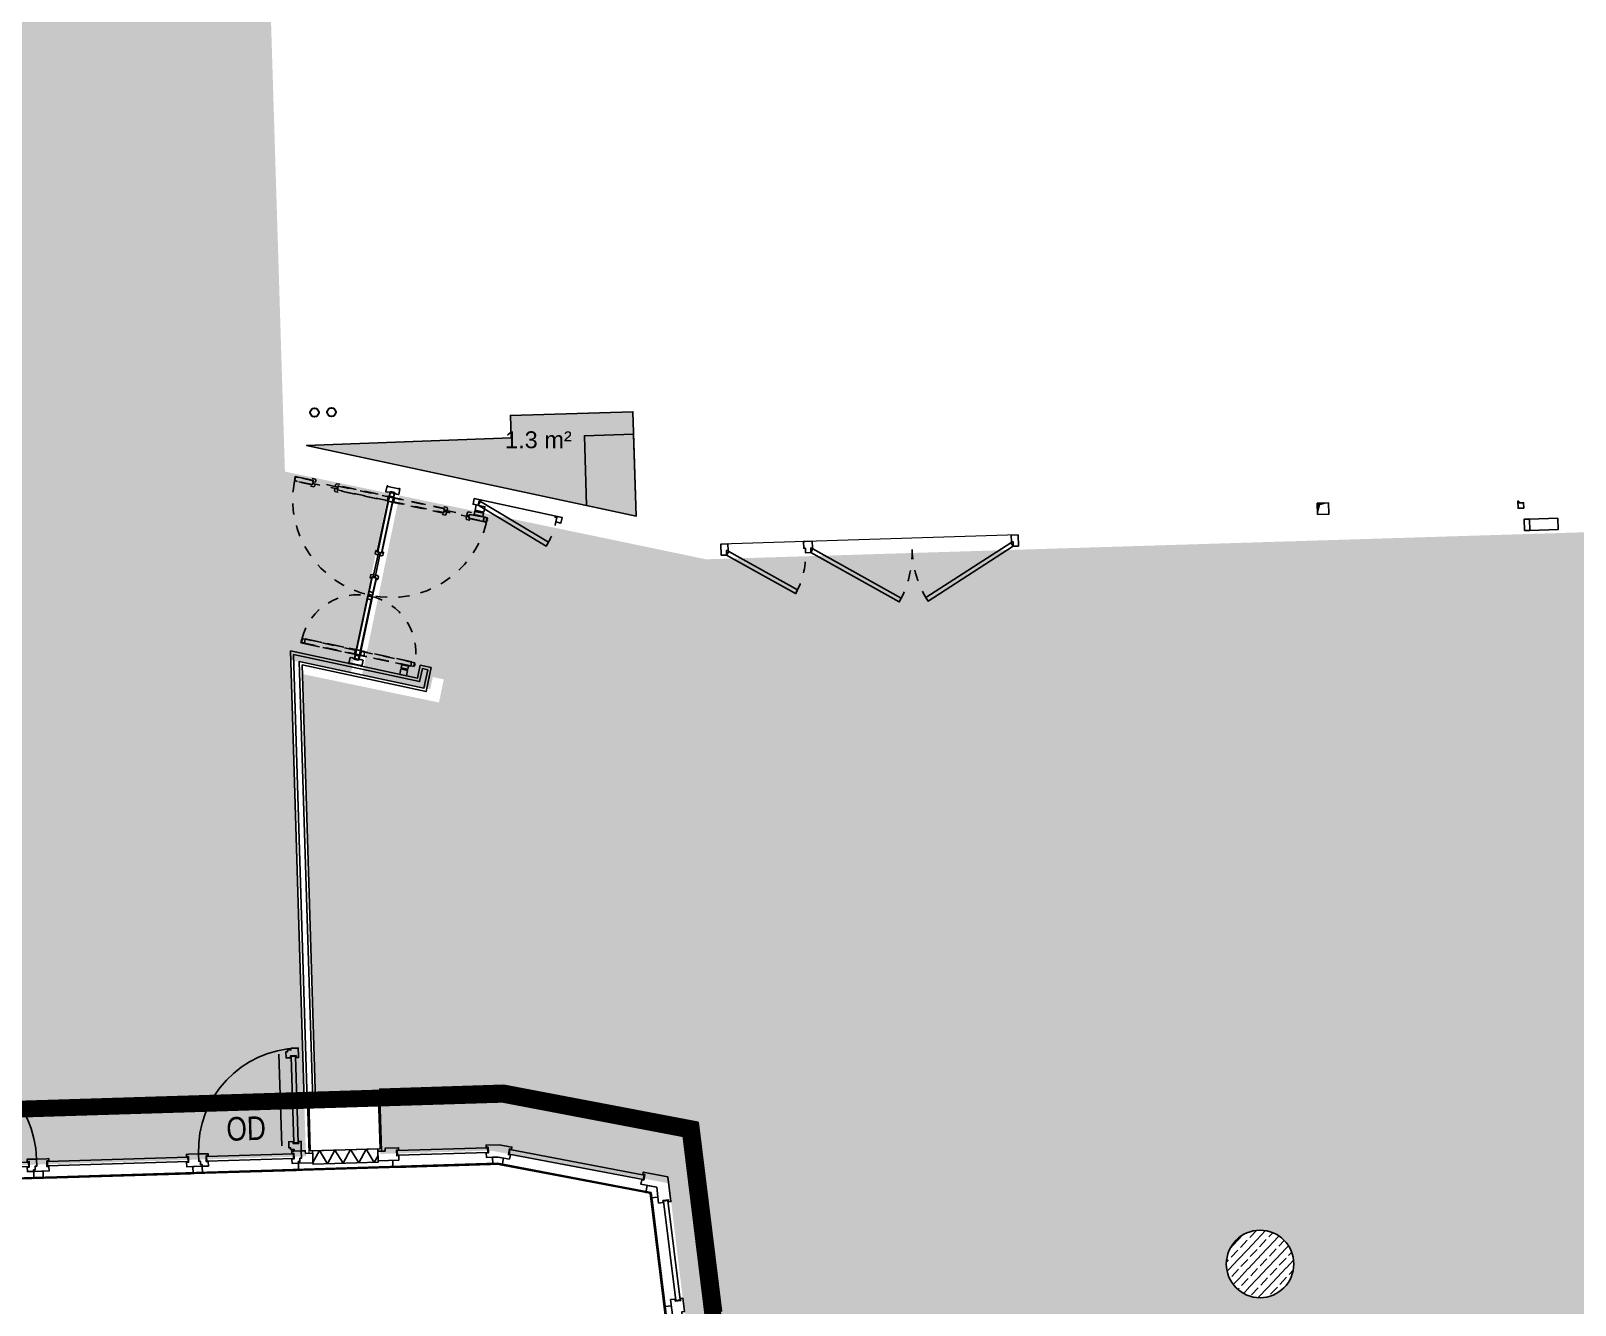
# Model space of a CAD drawing. Header units: metres. Extents: x 603172.4 to 603269.3, y 133210.7 to 133267.1.
# Drawn here: x 603202.28 to 603216.01, y 133244.41 to 133255.74 of the extents above; entities that cross this region are included whole.
import ezdxf
from ezdxf.enums import TextEntityAlignment as Align

# ---------------------------------------------------------------- set-up
doc = ezdxf.new("R2010")
doc.units = ezdxf.units.M
doc.linetypes.add('AXES', pattern=[2, 1.25, -0.25, 0.25, -0.25])
doc.linetypes.add('DGN Style 2', pattern=[0.1, 0.06, -0.04])
doc.layers.add('GEX_BAT_Archi', color=251, linetype='Continuous')
doc.layers.add('GEX_EDS_sdp_7-lt_su', color=7, linetype='Continuous')
for name, color, linetype, true_color in [('GEX_EDS_sdp_1-bureau', 1, 'AXES', 0xff0000), ('GEX_EDS_sdp_7-lt', 150, 'Continuous', 0x007fff), ('GEX_EDS_su_bureau', 7, 'Continuous', 0xffdf7f)]:
    doc.layers.add(name, color=color, linetype=linetype, true_color=true_color)
doc.styles.add('Style-isocp', font='isocp.shx')
doc.styles.add('SURF', font='swissl.ttf')

# ---------------------------------------------------------------- blocks, each defined once
blk = doc.blocks.new('*U43')
at = {"layer": 'GEX_BAT_Archi', "extrusion": (0, 0, -1), "flags": 128}
for points in [[(0.352, -0.135), (-0.272, 0.192), (-0.291, 0.156), (0.334, -0.171), (0.352, -0.135)], [(0.331, -0.172), (0.346, -0.175), (0.352, -0.135), (0.399, -0.142), (0.391, -0.192), (0.33, -0.182), (0.331, -0.172)], [(-0.345, -0.028), (-0.351, -0.067), (-0.336, -0.069), (-0.337, -0.079), (-0.399, -0.07), (-0.391, -0.02), (-0.345, -0.028)]]:
    blk.add_lwpolyline(points, close=True, dxfattribs=at)
at = {"layer": 'GEX_BAT_Archi', "linetype": 'DGN Style 2', "extrusion": (0, 0, -1)}
blk.add_arc((0.352, -0.135), 0.705, 152.3607, 171.2193, dxfattribs=at)
blk = doc.blocks.new('CBP_SHG_FAC_tablette_2')
at = {"layer": 'GEX_BAT_Archi', "extrusion": (0, 0, -1), "flags": 128}
blk.add_lwpolyline([(0.325, 0), (0.325, -0.03), (2.125, -0.03)], dxfattribs=at)
blk = doc.blocks.new('CBP_SHG_FAC_tablette_3')
at = {"layer": 'GEX_BAT_Archi', "extrusion": (0, 0, -1), "flags": 128}
blk.add_lwpolyline([(0.325, 0), (0.325, -0.03), (2.125, -0.03)], dxfattribs=at)
blk = doc.blocks.new('*U47')
at = {"layer": 'GEX_BAT_Archi'}
for p, q in [((-1.49, 0.448), (-1.465, -0.367)), ((1.433, 0.538), (1.458, -0.277))]:
    blk.add_line(p, q, dxfattribs=at)
at = {"layer": 'GEX_BAT_Archi', "ltscale": 120}
for p, q in [((-1.603, -0.531), (-1.601, -0.586)), ((0.65, -0.517), (0.65, -0.525)), ((0.773, -0.513), (0.773, -0.521)), ((1.587, -0.488), (1.587, -0.496)), ((1.606, -0.432), (1.607, -0.487)), ((-1.581, -0.585), (-1.581, -0.593)), ((-0.767, -0.56), (-0.766, -0.568)), ((-0.644, -0.556), (-0.643, -0.564))]:
    blk.add_line(p, q, dxfattribs=at)
at = {"layer": 'GEX_BAT_Archi', "flags": 128}
for points in [[(1.606, 0.526), (1.604, 0.593), (1.539, 0.591), (1.539, 0.576), (1.509, 0.575), (1.51, 0.56), (1.495, 0.56), (1.497, 0.505), (1.537, 0.506), (1.536, 0.524), (1.586, 0.526), (1.587, 0.508), (1.607, 0.508), (1.606, 0.526)], [(-1.662, 0.426), (-1.664, 0.493), (-1.6, 0.495), (-1.599, 0.48), (-1.569, 0.481), (-1.569, 0.466), (-1.554, 0.466), (-1.552, 0.411), (-1.592, 0.41), (-1.592, 0.428), (-1.642, 0.426), (-1.642, 0.408), (-1.662, 0.408), (-1.662, 0.426)], [(-1.614, -0.349), (-1.637, 0.421), (-1.597, 0.423), (-1.574, -0.348), (-1.614, -0.349)], [(1.605, -0.25), (1.581, 0.521), (1.541, 0.519), (1.565, -0.251), (1.605, -0.25)], [(1.61, -0.255), (1.61, -0.237), (1.63, -0.236), (1.63, -0.254), (1.632, -0.321), (1.567, -0.323), (1.567, -0.308), (1.537, -0.309), (1.536, -0.294), (1.521, -0.295), (1.52, -0.24), (1.56, -0.238), (1.56, -0.256), (1.61, -0.255)], [(-1.618, -0.354), (-1.619, -0.336), (-1.639, -0.337), (-1.638, -0.355), (-1.636, -0.422), (-1.571, -0.42), (-1.572, -0.405), (-1.542, -0.404), (-1.542, -0.389), (-1.527, -0.389), (-1.529, -0.334), (-1.569, -0.335), (-1.568, -0.353), (-1.618, -0.354)], [(-0.789, -0.396), (-0.722, -0.394), (-0.72, -0.459), (-0.735, -0.459), (-0.734, -0.489), (-0.749, -0.49), (-0.748, -0.505), (-0.803, -0.506), (-0.805, -0.466), (-0.787, -0.466), (-0.788, -0.416), (-0.806, -0.416), (-0.807, -0.396), (-0.789, -0.396)], [(-0.631, -0.411), (-0.613, -0.41), (-0.614, -0.39), (-0.632, -0.391), (-0.722, -0.394), (-0.72, -0.459), (-0.735, -0.459), (-0.734, -0.489), (-0.749, -0.49), (-0.748, -0.505), (-0.61, -0.5), (-0.612, -0.46), (-0.63, -0.461), (-0.631, -0.411)], [(0.628, -0.352), (0.718, -0.349), (0.72, -0.414), (0.735, -0.414), (0.735, -0.444), (0.75, -0.443), (0.751, -0.458), (0.613, -0.463), (0.612, -0.423), (0.63, -0.422), (0.628, -0.372), (0.61, -0.373), (0.61, -0.353), (0.628, -0.352)], [(0.785, -0.347), (0.718, -0.349), (0.72, -0.414), (0.735, -0.414), (0.735, -0.444), (0.75, -0.443), (0.751, -0.458), (0.806, -0.457), (0.805, -0.417), (0.787, -0.417), (0.785, -0.367), (0.803, -0.367), (0.803, -0.347), (0.785, -0.347)], [(1.566, -0.343), (1.548, -0.344), (1.547, -0.324), (1.565, -0.323), (1.632, -0.321), (1.634, -0.386), (1.619, -0.387), (1.62, -0.417), (1.605, -0.417), (1.606, -0.432), (1.551, -0.434), (1.549, -0.394), (1.567, -0.393), (1.566, -0.343)], [(-1.569, -0.44), (-1.551, -0.439), (-1.551, -0.419), (-1.569, -0.42), (-1.636, -0.422), (-1.634, -0.487), (-1.619, -0.486), (-1.618, -0.516), (-1.603, -0.516), (-1.603, -0.531), (-1.548, -0.529), (-1.549, -0.489), (-1.567, -0.49), (-1.569, -0.44)]]:
    blk.add_lwpolyline(points, close=True, dxfattribs=at)
at = {"layer": 'GEX_BAT_Archi', "ltscale": 120, "flags": 128}
for points in [[(0.623, -0.377), (-0.626, -0.416), (-0.625, -0.456), (0.625, -0.417), (0.623, -0.377)], [(1.561, -0.348), (0.79, -0.372), (0.792, -0.412), (1.562, -0.388), (1.561, -0.348)], [(1.668, -0.345), (1.733, -0.343), (1.735, -0.428), (1.606, -0.432), (1.605, -0.417), (1.62, -0.417), (1.619, -0.387), (1.634, -0.386), (1.632, -0.321), (1.667, -0.32), (1.668, -0.345)], [(-1.671, -0.448), (-1.735, -0.45), (-1.733, -0.535), (-1.603, -0.531), (-1.603, -0.516), (-1.618, -0.516), (-1.619, -0.486), (-1.634, -0.487), (-1.636, -0.422), (-1.671, -0.423), (-1.671, -0.448)], [(-1.564, -0.445), (-0.793, -0.421), (-0.792, -0.461), (-1.562, -0.485), (-1.564, -0.445)], [(-0.746, -0.568), (-0.663, -0.565), (-0.665, -0.502), (-0.748, -0.505), (-0.746, -0.568)], [(-0.644, -0.556), (0.65, -0.517), (0.65, -0.525), (-0.643, -0.564), (-0.644, -0.556)], [(0.67, -0.524), (0.753, -0.521), (0.751, -0.458), (0.668, -0.461), (0.67, -0.524)], [(1.587, -0.488), (0.773, -0.513), (0.773, -0.521), (1.587, -0.496), (1.587, -0.488)], [(-1.581, -0.585), (-0.767, -0.56), (-0.766, -0.568), (-1.581, -0.593), (-1.581, -0.585)]]:
    blk.add_lwpolyline(points, close=True, dxfattribs=at)
at = {"layer": 'GEX_BAT_Archi', "extrusion": (0, 0, -1)}
blk.add_arc((-1.632, -0.321), 0.915, 358.2348, 88.2348, dxfattribs=at)
at = {"layer": 'GEX_BAT_Archi'}
blk.add_arc((-1.636, -0.422), 0.915, 1.7652, 91.7652, dxfattribs=at)
at = {"layer": 'GEX_BAT_Archi', "extrusion": (0, 0, -1), "rotation": 178.2348164354592}
blk.add_blockref('CBP_SHG_FAC_tablette_3', (-2.008, 0.138), dxfattribs=at)
at = {"layer": 'GEX_BAT_Archi', "rotation": 181.7651835671145}
blk.add_blockref('CBP_SHG_FAC_tablette_2', (-2.04, 0.013), dxfattribs=at)
blk = doc.blocks.new('*U50')
at = {"layer": 'GEX_BAT_Archi'}
for p, q in [((-0.433, 1.045), (1.296, 0.716)), ((1.503, -0.965), (1.296, 0.716)), ((1.424, -0.975), (1.503, -0.965))]:
    blk.add_line(p, q, dxfattribs=at)
at = {"layer": 'GEX_BAT_Archi', "ltscale": 120}
for p, q in [((-1.418, 0.322), (-1.42, 0.377)), ((1.002, -0.923), (1.057, -0.916))]:
    blk.add_line(p, q, dxfattribs=at)
at = {"layer": 'GEX_BAT_Archi', "flags": 128}
blk.add_lwpolyline([(-1.532, 0.931), (-1.535, 1.011), (-0.433, 1.045)], dxfattribs=at)
at = {"layer": 'GEX_BAT_Archi', "ltscale": 120, "flags": 128}
for points in [[(-1.553, 0.458), (-1.488, 0.46), (-1.488, 0.485), (-1.368, 0.489), (-1.368, 0.469), (-1.386, 0.468), (-1.384, 0.418), (-1.366, 0.419), (-1.365, 0.379), (-1.55, 0.373), (-1.553, 0.458)], [(-1.381, 0.464), (-0.577, 0.488), (-0.575, 0.448), (-1.379, 0.424), (-1.381, 0.464)], [(-0.382, 0.387), (-0.484, 0.406), (-0.587, 0.403), (-0.588, 0.443), (-0.57, 0.443), (-0.572, 0.493), (-0.59, 0.493), (-0.59, 0.513), (-0.475, 0.516), (-0.361, 0.495), (-0.365, 0.475), (-0.383, 0.479), (-0.392, 0.429), (-0.374, 0.426), (-0.382, 0.387)], [(0.816, 0.246), (-0.379, 0.473), (-0.386, 0.433), (0.808, 0.206), (0.816, 0.246)], [(-1.398, 0.323), (-0.55, 0.349), (-0.55, 0.341), (-1.398, 0.315), (-1.398, 0.323)], [(-0.448, 0.335), (-0.436, 0.397), (-0.484, 0.406), (-0.532, 0.405), (-0.53, 0.342), (-0.489, 0.343), (-0.448, 0.335)], [(-0.427, 0.339), (0.811, 0.104), (0.81, 0.096), (-0.428, 0.331), (-0.427, 0.339)], [(1, -0.903), (0.886, 0.025), (0.878, 0.024), (0.992, -0.904), (1, -0.903)], [(1.136, -0.864), (1.027, 0.02), (0.987, 0.015), (1.096, -0.869), (1.136, -0.864)], [(1.157, -1.035), (1.149, -0.97), (1.174, -0.967), (1.159, -0.848), (1.139, -0.85), (1.141, -0.868), (1.092, -0.874), (1.09, -0.856), (1.05, -0.861), (1.072, -1.045), (1.157, -1.035)]]:
    blk.add_lwpolyline(points, close=True, dxfattribs=at)
at = {"layer": 'GEX_BAT_Archi', "flags": 128}
for points in [[(1.026, 0.231), (0.808, 0.273), (0.804, 0.253), (0.822, 0.25), (0.812, 0.201), (0.795, 0.204), (0.787, 0.165), (0.927, 0.138), (0.944, -0.003), (0.984, 0.001), (0.982, 0.019), (1.032, 0.025), (1.034, 0.008), (1.054, 0.01), (1.026, 0.231)], [(0.927, 0.138), (0.841, 0.154), (0.829, 0.092), (0.87, 0.085), (0.875, 0.044), (0.938, 0.051), (0.927, 0.138)]]:
    blk.add_lwpolyline(points, close=True, dxfattribs=at)

msp = doc.modelspace()

# ---------------------------------------------------------------- hatches: boundary and pattern name
at = {"layer": 'GEX_BAT_Archi', "lineweight": 0}
h = msp.add_hatch(dxfattribs=at)
h.set_pattern_fill('SN46-STB', color=256, style=0, pattern_type=2)
h.set_pattern_definition([(46.681, (603212.39715, 133243.37082), (-0.17042, -0.005252), [0.08742, -0.15335]), (46.681, (603212.31495, 133243.2834), (-0.17042, -0.005252), [0.08742, -0.15335]), (46.681, (603212.29002, 133243.34447), (-0.17042, -0.005252), [0.12, -0.12077]), (46.681, (603212.37745, 133243.26227), (-0.17042, -0.005252), [0.12, -0.12077])])
h.paths.add_polyline_path([(603212.907, 133244.774, 1), (603213.507, 133244.774, 1)])
at = {"layer": 'GEX_EDS_sdp_7-lt'}
msp.add_hatch(color=256, dxfattribs=at).paths.add_polyline_path([(603207.66, 133251.423), (603207.631, 133252.351), (603206.541, 133252.318), (603206.548, 133252.118), (603204.729, 133252.052)])
at = {"layer": 'GEX_EDS_su_bureau'}
h = msp.add_hatch(color=256, dxfattribs=at)
h.dxf.hatch_style = 1
h.paths.add_polyline_path([(603204.093, 133266.199), (603204.084, 133266.479), (603200.706, 133266.375), (603200.714, 133266.095), (603200.045, 133266.074), (603200.036, 133266.354), (603196.658, 133266.25), (603196.666, 133265.97), (603195.997, 133265.949), (603195.988, 133266.229), (603192.61, 133266.125), (603192.618, 133265.845), (603191.948, 133265.825), (603191.94, 133266.104), (603188.561, 133266), (603188.57, 133265.72), (603187.9, 133265.7), (603187.892, 133265.98), (603184.513, 133265.876), (603184.522, 133265.596), (603183.842, 133265.575), (603183.834, 133265.855), (603180.465, 133265.751), (603180.474, 133265.471), (603179.794, 133265.45), (603179.786, 133265.73), (603177.566, 133265.661), (603177.627, 133263.687), (603177.907, 133263.696), (603177.928, 133263.016), (603177.648, 133263.008), (603177.752, 133259.629), (603178.032, 133259.638), (603178.053, 133258.958), (603177.773, 133258.95), (603177.877, 133255.581), (603178.157, 133255.59), (603178.178, 133254.91), (603177.898, 133254.902), (603178.002, 133251.533), (603178.282, 133251.542), (603178.302, 133250.872), (603178.022, 133250.863), (603178.127, 133247.485), (603178.406, 133247.494), (603178.427, 133246.814), (603178.148, 133246.805), (603178.251, 133243.437), (603178.531, 133243.446), (603178.552, 133242.766), (603178.272, 133242.757), (603178.376, 133239.389), (603178.656, 133239.398), (603178.677, 133238.718), (603178.397, 133238.709), (603178.501, 133235.341), (603178.781, 133235.349), (603178.802, 133234.67), (603178.522, 133234.661), (603178.626, 133231.293), (603178.905, 133231.301), (603178.926, 133230.632), (603178.646, 133230.623), (603178.668, 133229.923), (603178.938, 133229.932), (603178.933, 133230.072), (603183.271, 133230.205), (603183.236, 133231.365), (603190.162, 133231.578), (603190.178, 133231.078), (603190.987, 133231.103), (603191.008, 133230.444), (603194.356, 133230.547), (603194.349, 133230.427), (603194.6, 133230.435), (603194.639, 133231.109), (603194.36, 133231.126), (603194.399, 133231.795), (603194.678, 133231.778), (603194.875, 133235.173), (603194.596, 133235.189), (603194.635, 133235.858), (603194.914, 133235.841), (603195.111, 133239.226), (603194.831, 133239.242), (603194.87, 133239.911), (603195.149, 133239.895), (603195.346, 133243.279), (603195.066, 133243.295), (603195.106, 133243.974), (603195.385, 133243.958), (603195.472, 133245.446), (603196.608, 133245.481), (603196.592, 133245.981), (603197.262, 133246.002), (603197.277, 133245.502), (603200.656, 133245.606), (603200.64, 133246.106), (603201.32, 133246.127), (603201.335, 133245.627), (603204.723, 133245.731), (603204.588, 133250.143), (603205.124, 133250.031), (603205.456, 133251.627), (603204.536, 133251.819), (603204.322, 133258.752), (603205.282, 133258.782), (603205.232, 133260.401), (603204.272, 133260.372)])
edge = h.paths.add_edge_path(flags=16)
edge.add_arc((603200.562, 133260.662), 0.275, 0, 360)
h.paths.add_polyline_path([(603201.039, 133258.791), (603201.23, 133252.614), (603197.847, 133253.3), (603184.153, 133252.878), (603183.987, 133258.266)], flags=16)
h.paths.add_polyline_path([(603197.759, 133258.585), (603197.919, 133253.408), (603195.869, 133253.344), (603195.775, 133256.423), (603196.674, 133256.451), (603196.671, 133256.551), (603195.772, 133256.523), (603195.71, 133258.522)], flags=0)
h.paths.add_polyline_path([(603197.834, 133258.587), (603199.383, 133258.635), (603199.412, 133257.716), (603197.862, 133257.668)], flags=0)
h.paths.add_polyline_path([(603199.458, 133258.637), (603200.967, 133258.684), (603201.15, 133252.762), (603198.432, 133253.313), (603199.621, 133253.35)], flags=0)
h.paths.add_polyline_path([(603195.588, 133258.518), (603195.651, 133256.459), (603194.008, 133256.208), (603193.938, 133258.467)], flags=0)
edge = h.paths.add_edge_path(flags=16)
edge.add_arc((603192.465, 133260.413), 0.275, 0, 360)
h.paths.add_polyline_path([(603197.865, 133257.585), (603199.414, 133257.633), (603199.442, 133256.714), (603197.893, 133256.666)], flags=0)
h.paths.add_polyline_path([(603193.796, 133258.463), (603193.866, 133256.194), (603191.356, 133255.827), (603191.277, 133258.385)], flags=0)
h.paths.add_polyline_path([(603197.896, 133256.583), (603199.445, 133256.631), (603199.473, 133255.711), (603197.924, 133255.664)], flags=0)
h.paths.add_polyline_path([(603195.397, 133256.195), (603195.482, 133253.427), (603194.133, 133253.386), (603194.053, 133255.987)], flags=0)
edge = h.paths.add_edge_path(flags=0)
edge.add_arc((603200.707, 133255.94), 0.3, 0, 360)
h.paths.add_polyline_path([(603197.927, 133255.581), (603199.476, 133255.629), (603199.504, 133254.709), (603197.955, 133254.662)], flags=0)
h.paths.add_polyline_path([(603191.203, 133258.383), (603191.27, 133256.214), (603189.671, 133256.165), (603189.642, 133257.114), (603188.032, 133257.065), (603187.995, 133258.284)], flags=0)
h.paths.add_polyline_path([(603193.87, 133256.054), (603193.888, 133255.479), (603191.369, 133255.402), (603191.36, 133255.687)], flags=0)
h.paths.add_polyline_path([(603197.957, 133254.579), (603199.507, 133254.627), (603199.543, 133253.458), (603197.993, 133253.41)], flags=0)
h.paths.add_polyline_path([(603193.874, 133255.279), (603193.933, 133253.38), (603191.434, 133253.303), (603191.417, 133253.852), (603191.217, 133253.846), (603191.234, 133253.297), (603189.625, 133253.247), (603189.562, 133255.296), (603191.165, 133255.535), (603191.183, 133254.946), (603191.383, 133254.952), (603191.375, 133255.202)], flags=0)
h.paths.add_polyline_path([(603200.207, 133254.303), (603200.607, 133254.316), (603200.622, 133253.816), (603200.222, 133253.804)], flags=0)
h.paths.add_polyline_path([(603200.258, 133254.255), (603200.558, 133254.264), (603200.571, 133253.864), (603200.271, 133253.855)], flags=0)
edge = h.paths.add_edge_path(flags=0)
edge.add_arc((603200.79, 133253.241), 0.3, 0, 360)
h.paths.add_polyline_path([(603189.208, 133256.754), (603189.226, 133256.154), (603188.726, 133256.139), (603188.708, 133256.738)], flags=0)
h.paths.add_polyline_path([(603187.895, 133258.281), (603187.936, 133256.932), (603188.556, 133256.951), (603188.64, 133254.242), (603188.02, 133254.223), (603188.054, 133253.104), (603186.595, 133253.059), (603186.436, 133258.236)], flags=0)
h.paths.add_polyline_path([(603189.356, 133254.371), (603189.362, 133254.171), (603189.162, 133254.165), (603189.156, 133254.365)], flags=0)
h.paths.add_polyline_path([(603186.35, 133258.233), (603186.378, 133257.324), (603184.819, 133257.276), (603184.791, 133258.185)], flags=0)
h.paths.add_polyline_path([(603189.411, 133253.871), (603189.426, 133253.391), (603189.186, 133253.383), (603189.172, 133253.863)], flags=0)
h.paths.add_polyline_path([(603186.381, 133257.229), (603186.409, 133256.319), (603184.85, 133256.271), (603184.822, 133257.181)], flags=0)
h.paths.add_polyline_path([(603186.412, 133256.224), (603186.44, 133255.315), (603184.881, 133255.267), (603184.853, 133256.176)], flags=0)
edge = h.paths.add_edge_path(flags=16)
edge.add_arc((603184.369, 133260.163), 0.275, 0, 360)
h.paths.add_polyline_path([(603186.443, 133255.22), (603186.471, 133254.31), (603184.912, 133254.262), (603184.884, 133255.172)], flags=0)
h.paths.add_polyline_path([(603184.736, 133258.184), (603184.896, 133253.006), (603184.246, 133252.986), (603184.087, 133258.164)], flags=0)
h.paths.add_polyline_path([(603186.474, 133254.215), (603186.51, 133253.056), (603184.95, 133253.008), (603184.915, 133254.167)], flags=0)
edge = h.paths.add_edge_path(flags=0)
edge.add_arc((603184.551, 133254.279), 0.3, 0, 360)
edge = h.paths.add_edge_path(flags=16)
edge.add_arc((603188.869, 133245.628), 0.3, 0, 360)
edge = h.paths.add_edge_path(flags=16)
edge.add_arc((603184.811, 133245.836), 0.3, 0, 360)
edge = h.paths.add_edge_path(flags=16)
edge.add_arc((603188.506, 133239.356), 0.15, 0, 360)
edge = h.paths.add_edge_path(flags=16)
edge.add_arc((603185.014, 133239.248), 0.15, 0, 360)
h.paths.add_polyline_path([(603231.003, 133265.651), (603229.079, 133265.855), (603229.049, 133265.576), (603228.373, 133265.648), (603228.402, 133265.927), (603225.051, 133266.283), (603225.022, 133266.004), (603224.326, 133266.078), (603224.355, 133266.357), (603220.974, 133266.716), (603220.945, 133266.437), (603220.268, 133266.509), (603220.298, 133266.787), (603218.905, 133266.935), (603216.938, 133266.875), (603216.947, 133266.595), (603216.277, 133266.574), (603216.27, 133266.8), (603212.88, 133266.75), (603212.889, 133266.47), (603212.219, 133266.449), (603212.21, 133266.729), (603208.822, 133266.625), (603208.83, 133266.345), (603208.161, 133266.324), (603208.152, 133266.604), (603204.764, 133266.5), (603204.772, 133266.22), (603204.193, 133266.202), (603204.369, 133260.475), (603205.329, 133260.504), (603205.382, 133258.785), (603206.071, 133258.806), (603206.068, 133258.916), (603206.168, 133258.919), (603206.194, 133258.08), (603205.055, 133258.045), (603205.107, 133256.375), (603224.758, 133256.981), (603224.681, 133259.48), (603228.046, 133259.583), (603228.597, 133261.506), (603229.722, 133261.183)])
edge = h.paths.add_edge_path(flags=16)
edge.add_arc((603208.658, 133260.912), 0.275, 0, 360)
edge = h.paths.add_edge_path(flags=16)
edge.add_arc((603216.435, 133261.777), 0.275, 0, 360)
edge = h.paths.add_edge_path(flags=16)
edge.add_arc((603217.034, 133261.795), 0.275, 0, 360)
edge = h.paths.add_edge_path(flags=16)
edge.add_arc((603224.85, 133261.411), 0.275, 0, 360)
h.paths.add_polyline_path([(603226.326, 133248.325), (603226.057, 133248.403), (603226.978, 133251.615), (603208.282, 133251.039), (603205.554, 133251.607), (603205.222, 133250.011), (603205.829, 133249.885), (603205.851, 133249.992), (603205.949, 133249.972), (603205.906, 133249.766), (603204.691, 133250.019), (603204.808, 133246.234), (603205.37, 133246.252), (603205.386, 133245.752), (603206.366, 133245.782), (603207.951, 133245.491), (603208.099, 133244.255), (603208.377, 133244.288), (603208.456, 133243.623), (603208.178, 133243.589), (603208.58, 133240.223), (603208.858, 133240.256), (603208.937, 133239.591), (603208.659, 133239.558), (603209.061, 133236.192), (603209.339, 133236.225), (603209.418, 133235.56), (603209.14, 133235.527), (603209.54, 133232.175), (603209.819, 133232.208), (603209.828, 133232.128), (603217.066, 133232.352), (603217.074, 133232.102), (603217.693, 133232.121), (603217.721, 133231.207), (603221.156, 133231.313), (603221.444, 133231.302), (603221.869, 133232.782), (603221.6, 133232.859), (603221.782, 133233.494), (603222.051, 133233.416), (603222.982, 133236.665), (603222.713, 133236.743), (603222.895, 133237.377), (603223.164, 133237.3), (603224.096, 133240.549), (603223.827, 133240.626), (603224.012, 133241.27), (603224.281, 133241.193), (603225.21, 133244.432), (603224.94, 133244.51), (603225.125, 133245.154), (603225.394, 133245.076)])
edge = h.paths.add_edge_path(flags=16)
edge.add_arc((603213.207, 133244.774), 0.3, 0, 360)
edge = h.paths.add_edge_path(flags=16)
edge.add_arc((603217.283, 133243.999), 0.3, 0, 360)
edge = h.paths.add_edge_path(flags=16)
edge.add_arc((603221.338, 133243.88), 0.3, 0, 360)
edge = h.paths.add_edge_path(flags=16)
edge.add_arc((603216.382, 133237.514), 0.15, 0, 360)
h.paths.add_polyline_path([(603188.844, 133256.227), (603189.103, 133256.235), (603189.089, 133256.668), (603188.831, 133256.66)], flags=0)
h.paths.add_polyline_path([(603194.642, 133254.571), (603194.9, 133254.579), (603194.887, 133255.012), (603194.629, 133255.004)], flags=0)
h.paths.add_polyline_path([(603200.292, 133253.84), (603200.55, 133253.848), (603200.537, 133254.281), (603200.278, 133254.273)], flags=0)
h.paths.add_polyline_path([(603192.531, 133254.071), (603192.79, 133254.079), (603192.776, 133254.512), (603192.518, 133254.504)], flags=0)
h.paths.add_polyline_path([(603189.176, 133253.408), (603189.435, 133253.416), (603189.421, 133253.849), (603189.163, 133253.841)], flags=0)
h.paths.add_polyline_path([(603189.137, 133254.048), (603189.395, 133254.056), (603189.382, 133254.489), (603189.123, 133254.481)], flags=0)

# ---------------------------------------------------------------- linework, layer by layer
at = {"layer": 'GEX_BAT_Archi', "ltscale": 120}
msp.add_line((603206.22, 133251.579), (603207.002, 133251.411), dxfattribs=at)
at = {"layer": 'GEX_BAT_Archi', "linetype": 'Continuous', "lineweight": 0, "ltscale": 1.25}
msp.add_line((603211.056, 133251.256), (603208.413, 133251.175), dxfattribs=at)
at = {"layer": 'GEX_BAT_Archi'}
for p, q in [((603204.708, 133246.228), (603204.585, 133250.224)), ((603204.733, 133246.229), (603204.611, 133250.193)), ((603204.663, 133250.131), (603204.783, 133246.231)), ((603204.689, 133250.1), (603204.808, 133246.231)), ((603204.843, 133245.782), (603204.785, 133245.675)), ((603204.843, 133245.782), (603204.916, 133245.664)), ((603204.981, 133245.786), (603204.916, 133245.664)), ((603204.981, 133245.786), (603205.054, 133245.669)), ((603205.12, 133245.791), (603205.054, 133245.669)), ((603205.12, 133245.791), (603205.193, 133245.673)), ((603205.258, 133245.795), (603205.193, 133245.673)), ((603205.258, 133245.795), (603205.331, 133245.677)), ((603205.364, 133245.738), (603205.331, 133245.677))]:
    msp.add_line(p, q, dxfattribs=at)
at = {"layer": 'GEX_BAT_Archi', "linetype": 'DGN Style 2', "lineweight": 13}
msp.add_line((603205.212, 133250.09), (603205.113, 133250.111), dxfattribs=at)
at = {"layer": 'GEX_BAT_Archi', "linetype": 'DGN Style 2'}
msp.add_line((603205.815, 133249.978), (603205.836, 133250.076), dxfattribs=at)
at = {"layer": 'GEX_BAT_Archi', "ltscale": 1.25, "flags": 128}
for points in [[(603207.218, 133251.518), (603207.199, 133252.138), (603207.637, 133252.151), (603207.66, 133251.423), (603207.218, 133251.518)], [(603213.719, 133251.438), (603213.716, 133251.538), (603213.816, 133251.541), (603213.819, 133251.441), (603213.719, 133251.438)]]:
    msp.add_lwpolyline(points, close=True, dxfattribs=at)
at = {"layer": 'GEX_BAT_Archi', "linetype": 'DGN Style 2', "flags": 128}
for points in [[(603204.624, 133251.74), (603204.621, 133251.741), (603204.623, 133251.753, -0.026082), (603204.62, 133251.753), (603204.618, 133251.755), (603204.618, 133251.755, 0.103889), (603204.62, 133251.753, 0.039437), (603204.623, 133251.753), (603204.624, 133251.756, -0.024749), (603204.621, 133251.757, -0.148182), (603204.618, 133251.758), (603204.618, 133251.759, 0.098138), (603204.621, 133251.757, -0.004571), (603204.623, 133251.756, 0.008413), (603204.624, 133251.756), (603204.627, 133251.77), (603204.631, 133251.769), (603204.624, 133251.74)], [(603204.691, 133250.332), (603204.687, 133250.332), (603204.684, 133250.32, 0.026082), (603204.681, 133250.321), (603204.678, 133250.32), (603204.678, 133250.32, -0.103889), (603204.681, 133250.321, -0.039437), (603204.684, 133250.32), (603204.683, 133250.317, 0.024749), (603204.68, 133250.318, 0.148182), (603204.677, 133250.317), (603204.677, 133250.317, -0.098138), (603204.68, 133250.317, 0.004571), (603204.682, 133250.317, -0.008413), (603204.683, 133250.317), (603204.68, 133250.303), (603204.684, 133250.302), (603204.691, 133250.332)], [(603205.688, 133250.118), (603205.692, 133250.117), (603205.689, 133250.105, -0.026082), (603205.693, 133250.104), (603205.695, 133250.102), (603205.695, 133250.102, 0.103889), (603205.692, 133250.104, 0.039437), (603205.689, 133250.105), (603205.689, 133250.101, -0.024749), (603205.692, 133250.101, -0.148182), (603205.694, 133250.099), (603205.694, 133250.099, 0.098138), (603205.692, 133250.1, -0.004571), (603205.689, 133250.101, 0.008413), (603205.689, 133250.101), (603205.686, 133250.087), (603205.682, 133250.088), (603205.688, 133250.118)]]:
    msp.add_lwpolyline(points, format="xyb", close=True, dxfattribs=at)
for points in [[(603204.778, 133251.702), (603204.62, 133251.736), (603204.628, 133251.775), (603204.786, 133251.741), (603204.778, 133251.702)], [(603204.649, 133251.732), (603204.62, 133251.739), (603204.621, 133251.741), (603204.624, 133251.74), (603204.631, 133251.769), (603204.627, 133251.77), (603204.627, 133251.772), (603204.657, 133251.766), (603204.649, 133251.732)], [(603204.778, 133251.701), (603204.621, 133251.734), (603204.621, 133251.735), (603204.778, 133251.702), (603204.778, 133251.701)], [(603204.786, 133251.741), (603204.63, 133251.774), (603204.63, 133251.775), (603204.787, 133251.742), (603204.786, 133251.741)], [(603204.779, 133251.705), (603204.649, 133251.732), (603204.657, 133251.766), (603204.786, 133251.738), (603204.779, 133251.705)], [(603204.779, 133251.756), (603204.782, 133251.757), (603204.808, 133251.751), (603204.811, 133251.738), (603204.808, 133251.724), (603204.784, 133251.729), (603204.787, 133251.742), (603204.777, 133251.744), (603204.779, 133251.756)], [(603205.004, 133251.682), (603204.789, 133251.728), (603204.785, 133251.712), (603205, 133251.666), (603205.004, 133251.682)], [(603204.765, 133251.691), (603204.767, 133251.689), (603204.793, 133251.683), (603204.802, 133251.693), (603204.805, 133251.708), (603204.78, 133251.713), (603204.778, 133251.701), (603204.768, 133251.703), (603204.765, 133251.691)], [(603205.01, 133251.639), (603205.007, 133251.637), (603204.981, 133251.643), (603204.978, 133251.656), (603204.981, 133251.67), (603205.005, 133251.665), (603205.003, 133251.652), (603205.012, 133251.65), (603205.01, 133251.639)], [(603205.024, 133251.703), (603205.022, 133251.706), (603204.996, 133251.711), (603204.987, 133251.701), (603204.984, 133251.686), (603205.009, 133251.681), (603205.011, 133251.694), (603205.021, 133251.691), (603205.024, 133251.703)], [(603205.011, 133251.69), (603205.509, 133251.583), (603205.502, 133251.55), (603205.003, 133251.656), (603205.011, 133251.69)], [(603205.528, 133251.541), (603205.003, 133251.653), (603205.003, 133251.652), (603205.528, 133251.54), (603205.528, 133251.541)], [(603205.537, 133251.581), (603205.011, 133251.694), (603205.011, 133251.693), (603205.537, 133251.58), (603205.537, 133251.581)], [(603205.42, 133251.572), (603205.42, 133251.567), (603205.448, 133251.561), (603205.455, 133251.594), (603205.427, 133251.6), (603205.425, 133251.596), (603205.42, 133251.572)], [(603205.956, 133251.49), (603205.956, 133251.491), (603205.432, 133251.603), (603205.432, 133251.602), (603205.956, 133251.49)], [(603205.955, 133251.487), (603205.455, 133251.594), (603205.448, 133251.561), (603205.948, 133251.454), (603205.955, 133251.487)], [(603205.532, 133251.548), (603205.53, 133251.544), (603205.502, 133251.55), (603205.509, 133251.583), (603205.537, 133251.577), (603205.537, 133251.572), (603205.532, 133251.548)], [(603205.947, 133251.451), (603205.947, 133251.45), (603205.423, 133251.562), (603205.424, 133251.563), (603205.947, 133251.451)], [(603205.935, 133251.44), (603205.936, 133251.438), (603205.963, 133251.432), (603205.971, 133251.443), (603205.975, 133251.46), (603205.95, 133251.465), (603205.947, 133251.45), (603205.937, 133251.452), (603205.935, 133251.44)], [(603205.949, 133251.505), (603205.951, 133251.506), (603205.978, 133251.501), (603205.981, 133251.488), (603205.977, 133251.471), (603205.953, 133251.476), (603205.956, 133251.491), (603205.946, 133251.493), (603205.949, 133251.505)], [(603205.958, 133251.475), (603206.173, 133251.429), (603206.17, 133251.418), (603205.955, 133251.464), (603205.958, 133251.475)], [(603206.193, 133251.452), (603206.192, 133251.455), (603206.165, 133251.46), (603206.157, 133251.45), (603206.153, 133251.433), (603206.178, 133251.428), (603206.181, 133251.443), (603206.191, 133251.441), (603206.193, 133251.452)], [(603206.179, 133251.388), (603206.177, 133251.386), (603206.151, 133251.392), (603206.147, 133251.405), (603206.151, 133251.422), (603206.175, 133251.417), (603206.172, 133251.402), (603206.182, 133251.4), (603206.179, 133251.388)], [(603206.172, 133251.403), (603206.329, 133251.369), (603206.337, 133251.408), (603206.181, 133251.442), (603206.172, 133251.403)], [(603206.329, 133251.369), (603206.328, 133251.368), (603206.172, 133251.402), (603206.172, 133251.403), (603206.329, 133251.369)], [(603206.173, 133251.406), (603206.3, 133251.378), (603206.307, 133251.412), (603206.18, 133251.439), (603206.173, 133251.406)], [(603206.337, 133251.408), (603206.337, 133251.409), (603206.181, 133251.443), (603206.181, 133251.442), (603206.337, 133251.408)], [(603204.679, 133250.298), (603205.236, 133250.179), (603205.24, 133250.186), (603205.245, 133250.21), (603205.245, 133250.218), (603204.688, 133250.337), (603204.679, 133250.298)], [(603205.236, 133250.178), (603204.679, 133250.297), (603204.679, 133250.298), (603205.236, 133250.179), (603205.236, 133250.178)], [(603204.716, 133250.328), (603204.687, 133250.334), (603204.687, 133250.332), (603204.691, 133250.332), (603204.684, 133250.302), (603204.68, 133250.303), (603204.68, 133250.301), (603204.709, 133250.295), (603204.716, 133250.328)], [(603205.245, 133250.218), (603204.688, 133250.337), (603204.688, 133250.338), (603205.245, 133250.219), (603205.245, 133250.218)], [(603204.709, 133250.295), (603205.209, 133250.188), (603205.217, 133250.221), (603204.716, 133250.328), (603204.709, 133250.295)], [(603205.132, 133250.234), (603205.135, 133250.238), (603205.163, 133250.232), (603205.156, 133250.199), (603205.128, 133250.205), (603205.127, 133250.21), (603205.132, 133250.234)], [(603205.137, 133250.242), (603205.693, 133250.123), (603205.693, 133250.122), (603205.136, 133250.241), (603205.137, 133250.242)], [(603205.656, 133250.092), (603205.156, 133250.199), (603205.163, 133250.232), (603205.663, 133250.125), (603205.656, 133250.092)], [(603205.128, 133250.202), (603205.685, 133250.083), (603205.684, 133250.082), (603205.128, 133250.201), (603205.128, 133250.202)], [(603205.663, 133250.125), (603205.692, 133250.119), (603205.692, 133250.117), (603205.688, 133250.118), (603205.682, 133250.088), (603205.686, 133250.087), (603205.685, 133250.085), (603205.656, 133250.092), (603205.663, 133250.125)]]:
    msp.add_lwpolyline(points, close=True, dxfattribs=at)
at = {"layer": 'GEX_BAT_Archi', "flags": 128}
for points in [[(603205.469, 133251.63), (603205.357, 133251.105), (603205.358, 133251.105), (603205.47, 133251.63), (603205.469, 133251.63)], [(603205.397, 133251.096), (603205.509, 133251.622), (603205.502, 133251.626), (603205.479, 133251.631), (603205.47, 133251.63), (603205.358, 133251.105), (603205.397, 133251.096)], [(603205.394, 133251.097), (603205.501, 133251.595), (603205.467, 133251.602), (603205.361, 133251.104), (603205.394, 133251.097)], [(603205.509, 133251.622), (603205.397, 133251.096), (603205.398, 133251.096), (603205.51, 133251.622), (603205.509, 133251.622)], [(603205.452, 133251.692), (603205.446, 133251.693), (603205.444, 133251.692), (603205.433, 133251.641), (603205.434, 133251.639), (603205.452, 133251.635), (603205.474, 133251.638), (603205.477, 133251.638), (603205.478, 133251.641), (603205.507, 133251.634), (603205.506, 133251.631), (603205.509, 133251.631), (603205.528, 133251.619), (603205.546, 133251.615), (603205.548, 133251.616), (603205.559, 133251.667), (603205.551, 133251.671), (603205.55, 133251.666), (603205.451, 133251.687), (603205.452, 133251.692)], [(603205.479, 133251.631), (603205.473, 133251.63), (603205.467, 133251.602), (603205.501, 133251.595), (603205.507, 133251.623), (603205.502, 133251.626), (603205.479, 133251.631)], [(603205.477, 133251.638), (603205.478, 133251.641), (603205.507, 133251.634), (603205.506, 133251.631), (603205.477, 133251.638)], [(603206.297, 133251.42), (603206.303, 133251.448), (603206.224, 133251.465), (603206.218, 133251.437), (603206.297, 133251.42)], [(603206.305, 133251.458), (603206.315, 133251.507), (603206.237, 133251.524), (603206.227, 133251.475), (603206.305, 133251.458)], [(603206.288, 133251.451), (603206.29, 133251.461), (603206.241, 133251.472), (603206.239, 133251.462), (603206.288, 133251.451)], [(603215.509, 133251.556), (603215.51, 133251.541), (603215.55, 133251.542), (603215.551, 133251.495), (603215.501, 133251.493), (603215.499, 133251.556), (603215.509, 133251.556)], [(603206.3, 133251.378), (603206.329, 133251.372), (603206.33, 133251.374), (603206.326, 133251.375), (603206.332, 133251.404), (603206.336, 133251.403), (603206.336, 133251.405), (603206.307, 133251.412), (603206.3, 133251.378)], [(603215.557, 133251.295), (603215.554, 133251.395), (603215.604, 133251.396), (603215.607, 133251.296), (603215.557, 133251.295)], [(603215.607, 133251.296), (603215.604, 133251.396), (603215.854, 133251.404), (603215.857, 133251.304), (603215.607, 133251.296)], [(603208.477, 133251.117), (603208.462, 133251.116), (603208.463, 133251.076), (603208.416, 133251.075), (603208.413, 133251.175), (603208.475, 133251.177), (603208.477, 133251.117)], [(603209.227, 133251.14), (603209.212, 133251.139), (603209.213, 133251.099), (603209.165, 133251.098), (603209.164, 133251.138), (603209.149, 133251.137), (603209.147, 133251.197), (603209.162, 133251.198), (603209.225, 133251.2), (603209.227, 133251.14)], [(603210.996, 133251.194), (603211.011, 133251.195), (603211.012, 133251.155), (603211.059, 133251.156), (603211.056, 133251.256), (603210.994, 133251.254), (603210.996, 133251.194)], [(603205.384, 133251.094), (603205.338, 133250.879), (603205.322, 133250.882), (603205.368, 133251.097), (603205.384, 133251.094)], [(603205.347, 133251.117), (603205.345, 133251.116), (603205.339, 133251.089), (603205.349, 133251.081), (603205.364, 133251.078), (603205.369, 133251.102), (603205.357, 133251.105), (603205.359, 133251.115), (603205.347, 133251.117)], [(603205.412, 133251.103), (603205.413, 133251.101), (603205.407, 133251.075), (603205.394, 133251.071), (603205.38, 133251.075), (603205.385, 133251.099), (603205.398, 133251.096), (603205.4, 133251.106), (603205.412, 133251.103)], [(603205.295, 133250.873), (603205.293, 133250.875), (603205.299, 133250.902), (603205.312, 133250.905), (603205.326, 133250.902), (603205.321, 133250.877), (603205.308, 133250.88), (603205.306, 133250.87), (603205.295, 133250.873)], [(603205.359, 133250.859), (603205.362, 133250.861), (603205.367, 133250.887), (603205.357, 133250.895), (603205.342, 133250.899), (603205.337, 133250.874), (603205.35, 133250.871), (603205.347, 133250.862), (603205.359, 133250.859)], [(603205.309, 133250.88), (603205.276, 133250.724), (603205.275, 133250.724), (603205.308, 133250.88), (603205.309, 133250.88)], [(603205.309, 133250.88), (603205.276, 133250.724), (603205.315, 133250.715), (603205.349, 133250.872), (603205.309, 133250.88)], [(603205.312, 133250.879), (603205.285, 133250.752), (603205.318, 133250.745), (603205.346, 133250.872), (603205.312, 133250.879)], [(603205.35, 133250.871), (603205.316, 133250.715), (603205.315, 133250.715), (603205.349, 133250.872), (603205.35, 133250.871)], [(603205.154, 133250.16), (603205.273, 133250.717), (603205.274, 133250.717), (603205.155, 133250.16), (603205.154, 133250.16)], [(603205.314, 133250.708), (603205.194, 133250.151), (603205.186, 133250.151), (603205.162, 133250.156), (603205.155, 133250.16), (603205.274, 133250.717), (603205.314, 133250.708)], [(603205.304, 133250.68), (603205.197, 133250.179), (603205.164, 133250.187), (603205.271, 133250.687), (603205.304, 133250.68)], [(603205.194, 133250.151), (603205.314, 133250.708), (603205.314, 133250.708), (603205.195, 133250.151), (603205.194, 133250.151)], [(603205.271, 133250.687), (603205.277, 133250.716), (603205.279, 133250.716), (603205.278, 133250.712), (603205.308, 133250.705), (603205.309, 133250.709), (603205.311, 133250.709), (603205.304, 133250.68), (603205.271, 133250.687)], [(603205.285, 133250.752), (603205.279, 133250.723), (603205.281, 133250.722), (603205.282, 133250.726), (603205.311, 133250.72), (603205.31, 133250.716), (603205.312, 133250.716), (603205.318, 133250.745), (603205.285, 133250.752)], [(603205.245, 133250.21), (603205.245, 133250.215), (603205.217, 133250.221), (603205.209, 133250.188), (603205.238, 133250.181), (603205.24, 133250.186), (603205.245, 133250.21)], [(603205.113, 133250.111), (603205.107, 133250.112), (603205.105, 133250.115), (603205.116, 133250.166), (603205.119, 133250.167), (603205.137, 133250.163), (603205.155, 133250.151), (603205.158, 133250.15), (603205.157, 133250.148), (603205.187, 133250.141), (603205.187, 133250.144), (603205.19, 133250.144), (603205.212, 133250.147), (603205.23, 133250.143), (603205.232, 133250.141), (603205.221, 133250.09), (603205.218, 133250.088), (603205.212, 133250.09), (603205.213, 133250.095), (603205.114, 133250.116), (603205.113, 133250.111)], [(603205.158, 133250.15), (603205.157, 133250.148), (603205.187, 133250.141), (603205.187, 133250.144), (603205.158, 133250.15)], [(603205.162, 133250.156), (603205.158, 133250.158), (603205.164, 133250.187), (603205.197, 133250.179), (603205.191, 133250.151), (603205.186, 133250.151), (603205.162, 133250.156)], [(603205.635, 133250.089), (603205.629, 133250.062), (603205.57, 133250.074), (603205.576, 133250.102), (603205.635, 133250.089)], [(603205.614, 133250.065), (603205.612, 133250.055), (603205.583, 133250.061), (603205.585, 133250.071), (603205.614, 133250.065)], [(603205.627, 133250.052), (603205.616, 133250.003), (603205.558, 133250.016), (603205.568, 133250.065), (603205.627, 133250.052)], [(603205.382, 133245.799), (603204.762, 133245.78), (603204.748, 133246.229), (603205.368, 133246.249), (603205.382, 133245.799)], [(603204.782, 133245.78), (603205.362, 133245.798), (603205.365, 133245.678), (603204.786, 133245.66), (603204.782, 133245.78)]]:
    msp.add_lwpolyline(points, close=True, dxfattribs=at)
for points in [[(603206.326, 133251.375), (603206.33, 133251.374), (603206.332, 133251.386, 0.026082), (603206.336, 133251.385), (603206.338, 133251.386), (603206.338, 133251.386, -0.103889), (603206.336, 133251.386, -0.039437), (603206.332, 133251.386), (603206.333, 133251.389, 0.024749), (603206.336, 133251.389, 0.148182), (603206.339, 133251.389), (603206.339, 133251.39, -0.098138), (603206.336, 133251.389, 0.004571), (603206.334, 133251.389, -0.008413), (603206.333, 133251.39), (603206.336, 133251.403), (603206.332, 133251.404), (603206.326, 133251.375)], [(603205.278, 133250.712), (603205.279, 133250.716), (603205.291, 133250.713, -0.026082), (603205.292, 133250.716), (603205.294, 133250.719), (603205.294, 133250.718, 0.103889), (603205.292, 133250.716, 0.039437), (603205.292, 133250.713), (603205.295, 133250.712, -0.024749), (603205.295, 133250.716, -0.148182), (603205.297, 133250.718), (603205.297, 133250.718, 0.098138), (603205.296, 133250.716, -0.004571), (603205.295, 133250.713, 0.008413), (603205.295, 133250.712), (603205.309, 133250.709), (603205.308, 133250.705), (603205.278, 133250.712)]]:
    msp.add_lwpolyline(points, format="xyb", close=True, dxfattribs=at)
at = {"layer": 'GEX_BAT_Archi', "ltscale": 0.922188, "flags": 128}
for points in [[(603211.012, 133251.155), (603210.255, 133250.668), (603210.234, 133250.7), (603210.991, 133251.187), (603211.012, 133251.155)], [(603208.463, 133251.076), (603209.076, 133250.734), (603209.095, 133250.767), (603208.482, 133251.109), (603208.463, 133251.076)], [(603209.213, 133251.099), (603209.998, 133250.66), (603210.017, 133250.693), (603209.231, 133251.133), (603209.213, 133251.099)]]:
    msp.add_lwpolyline(points, close=True, dxfattribs=at)
at = {"layer": 'GEX_BAT_Archi', "flags": 128}
for points in [[(603204.689, 133250.1), (603205.791, 133249.863), (603205.836, 133250.076), (603205.739, 133250.097), (603205.714, 133249.982), (603204.585, 133250.224)], [(603204.663, 133250.131), (603205.772, 133249.893), (603205.807, 133250.056), (603205.758, 133250.067), (603205.733, 133249.952), (603204.611, 133250.193)], [(603209.576, 133230.904), (603207.792, 133245.409), (603206.427, 133245.669), (603195.624, 133245.336), (603194.745, 133230.447)], [(603209.569, 133230.903), (603207.785, 133245.403), (603206.426, 133245.661), (603195.632, 133245.328), (603194.753, 133230.447)]]:
    msp.add_lwpolyline(points, dxfattribs=at)
at = {"layer": 'GEX_BAT_Archi', "lineweight": 0, "flags": 128}
msp.add_lwpolyline([(603205.397, 133245.777), (603205.383, 133246.249), (603204.733, 133246.229), (603204.748, 133245.757)], dxfattribs=at)
at = {"layer": 'GEX_BAT_Archi', "linetype": 'Continuous', "flags": 128}
msp.add_lwpolyline([(603205.382, 133245.799), (603205.368, 133246.249), (603204.748, 133246.229), (603204.762, 133245.78), (603205.382, 133245.799)], close=True, dxfattribs=at)
msp.add_lwpolyline([(603212.907, 133244.774, 1), (603213.507, 133244.774, 1), (603212.907, 133244.774)], format="xyb", close=True, dxfattribs=at)
at = {"layer": 'GEX_BAT_Archi', "linetype": 'Continuous', "lineweight": 30}
for centre in [(603204.8, 133252.344), (603204.95, 133252.348)]:
    msp.add_circle(centre, 0.038, dxfattribs=at)
at = {"layer": 'GEX_BAT_Archi', "linetype": 'Continuous'}
msp.add_circle((603213.207, 133244.774), 0.3, dxfattribs=at)
at = {"layer": 'GEX_BAT_Archi', "linetype": 'DGN Style 2', "extrusion": (0, 0, -1)}
for centre, radius, start, end in [((-603205.479, 133251.574), 0.874, 193.5497, 10.6594), ((-603211.012, 133251.155), 0.9, 327.2614, 358.2348), ((-603205.186, 133250.21), 0.514, 14.3326, 189.8764)]:
    msp.add_arc(centre, radius, start, end, dxfattribs=at)
at = {"layer": 'GEX_BAT_Archi', "linetype": 'DGN Style 2'}
for centre, radius, start in [((603208.466, 133251.076), 0.7, 330.688), ((603209.213, 133251.099), 0.9, 330.7918)]:
    msp.add_arc(centre, radius, start, 1.7652, dxfattribs=at)
at = {"layer": 'GEX_BAT_Archi'}
for points in [[(603207.637, 133252.151), (603207.199, 133252.138), (603207.239, 133252.101), (603207.218, 133251.518)], [(603213.719, 133251.438), (603213.716, 133251.538), (603213.742, 133251.52), (603213.816, 133251.541)]]:
    msp.add_solid(points, dxfattribs=at)
at = {"layer": 'GEX_EDS_sdp_1-bureau', "const_width": 0.15}
msp.add_lwpolyline([(603233.573, 133250.33), (603226.54, 133250.113), (603221.163, 133231.358), (603209.978, 133231.013), (603210, 133230.839), (603209.752, 133230.831), (603209.736, 133230.959), (603209.711, 133230.956), (603209.657, 133231.397), (603209.682, 133231.4), (603209.662, 133231.558), (603209.907, 133231.588), (603208.139, 133245.966), (603206.475, 133246.283), (603195.247, 133245.937), (603194.338, 133230.531), (603178.964, 133230.057), (603177.876, 133265.371), (603219.257, 133266.646), (603230.927, 133265.407), (603230.593, 133264.24), (603261.314, 133260.977)], dxfattribs=at)
at = {"layer": 'GEX_EDS_sdp_7-lt'}
msp.add_lwpolyline([(603207.66, 133251.423), (603207.631, 133252.351), (603206.541, 133252.318), (603206.548, 133252.118), (603204.729, 133252.052)], close=True, dxfattribs=at)

# ---------------------------------------------------------------- block references
at = {"layer": 'GEX_BAT_Archi', "extrusion": (0, 0, -1), "rotation": 183.3216353423337}
msp.add_blockref('*U43', (-603206.599, 133251.364), dxfattribs=at)
at = {"layer": 'GEX_BAT_Archi'}
for name, p in [('*U47', (603203.05, 133246.101)), ('*U50', (603206.915, 133245.318))]:
    msp.add_blockref(name, p, dxfattribs=at)

# ---------------------------------------------------------------- texts
at = {"layer": 'GEX_BAT_Archi', "insert": (603204.191, 133245.977), "char_height": 0.21, "attachment_point": 5, "rotation": 1.7688, "line_spacing_factor": 0.72, "style": 'Style-isocp'}
msp.add_mtext('\\fAkkurat|b0|i0|c00|p7;\\H1x;\\W0.833333;OD', dxfattribs=at)
at = {"layer": 'GEX_EDS_sdp_7-lt_su', "style": 'SURF'}
msp.add_text('1.3 m²', height=0.15, dxfattribs=at).set_placement((603206.79, 133252.102), align=Align.MIDDLE_CENTER)
msp.add_text('1.3 m²', height=0.15, dxfattribs=at).set_placement((603206.79, 133252.102), align=Align.MIDDLE_CENTER)

doc.saveas('drawing.dxf')
